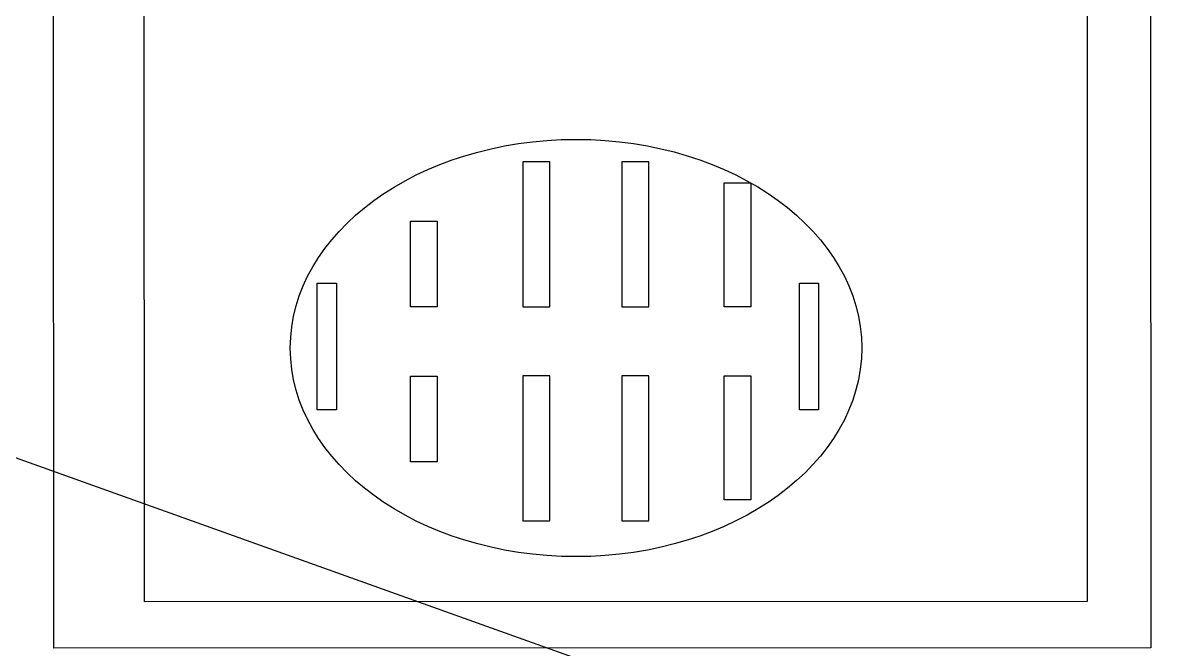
# Model space of a CAD drawing. Header units: inches. Extents: x 567429 to 582707, y 126347 to 133675.
# Drawn here: x 578335.35 to 578360.26, y 131667.47 to 131681.07 of the extents above; entities that cross this region are included whole.
import ezdxf

# ---------------------------------------------------------------- set-up
doc = ezdxf.new("R2010")
doc.units = ezdxf.units.IN
doc.header["$MEASUREMENT"] = 0
doc.layers.add('BORD', color=3, linetype='Continuous')
doc.layers.add('SOUND WIRE', color=4, linetype='Continuous')

# ---------------------------------------------------------------- blocks, each defined once
blk = doc.blocks.new('BOARD2')
at = {"layer": 'BORD'}
for p, q in [((103.839, -46.836), (103.839, -21.661)), ((103.839, -21.661), (139.442, -21.661)), ((104.903, -45.377), (104.903, -23.741)), ((104.903, -23.741), (138.106, -23.741)), ((138.106, -45.377), (104.903, -45.377)), ((139.442, -46.836), (103.839, -46.836))]:
    blk.add_line(p, q, dxfattribs=at)
at = {"layer": 'BORD', "color": 2}
for p, q in [((109.301, -28.152), (109.301, -27.711)), ((109.301, -27.711), (112.211, -27.711)), ((112.211, -27.711), (112.211, -28.152)), ((112.211, -28.152), (109.301, -28.152)), ((108.11, -30.465), (108.11, -29.852)), ((108.11, -29.852), (110.075, -29.852)), ((110.075, -29.852), (110.075, -30.465)), ((111.668, -30.465), (111.668, -29.852)), ((111.668, -29.852), (113.633, -29.852)), ((113.633, -29.852), (113.633, -30.465)), ((110.075, -30.465), (108.11, -30.465)), ((113.633, -30.465), (111.668, -30.465)), ((110.085, -32.43), (106.759, -32.43)), ((106.759, -32.43), (106.759, -33.049)), ((110.085, -33.049), (110.085, -32.43)), ((114.994, -32.43), (111.668, -32.43)), ((111.668, -32.43), (111.668, -33.049)), ((114.994, -33.049), (114.994, -32.43)), ((106.759, -33.049), (110.085, -33.049)), ((111.668, -33.049), (114.994, -33.049)), ((110.085, -34.7), (106.759, -34.7)), ((106.759, -34.7), (106.759, -35.319)), ((110.085, -35.319), (110.085, -34.7)), ((114.994, -34.7), (111.668, -34.7)), ((111.668, -34.7), (111.668, -35.319)), ((114.994, -35.319), (114.994, -34.7)), ((106.759, -35.319), (110.085, -35.319)), ((111.668, -35.319), (114.994, -35.319)), ((107.241, -37.66), (107.241, -37.046)), ((107.241, -37.046), (110.085, -37.046)), ((110.085, -37.046), (110.085, -37.66)), ((111.668, -37.66), (111.668, -37.046)), ((111.668, -37.046), (114.512, -37.046)), ((114.512, -37.046), (114.512, -37.66)), ((110.085, -37.66), (107.241, -37.66)), ((114.512, -37.66), (111.668, -37.66)), ((109.301, -39.214), (109.301, -38.774)), ((109.301, -38.774), (112.211, -38.774)), ((112.211, -38.774), (112.211, -39.214)), ((112.211, -39.214), (109.301, -39.214))]:
    blk.add_line(p, q, dxfattribs=at)
at = {"layer": 'BORD', "color": 30}
blk.add_ellipse((110.723, -33.649), major_axis=(0, -6.557), ratio=0.730008, dxfattribs=at)

msp = doc.modelspace()

# ---------------------------------------------------------------- linework, layer by layer
at = {"layer": 'SOUND WIRE'}
msp.add_line((577990.669, 131794.745), (578653.129, 131558.002), dxfattribs=at)

# ---------------------------------------------------------------- block references
at = {"layer": 'BORD', "ltscale": 5, "xscale": 0.947301618010808, "yscale": 0.947301618010808, "zscale": 0.947301618010808, "rotation": 90.0091431634973}
msp.add_blockref('BOARD2', (578315.511, 131569.116), dxfattribs=at)

doc.saveas('drawing.dxf')
